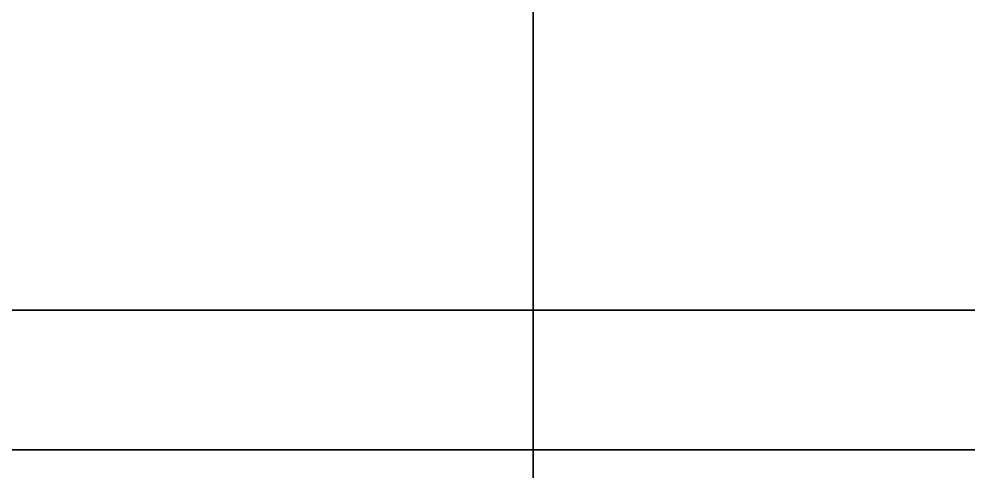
# Model space of a CAD drawing. Extents: x 0 to 7.6, y -0.8 to 10.1.
# Drawn here: x 0.9302 to 1.0592, y -0.3629 to -0.3015 of the extents above; entities that cross this region are included whole.
import ezdxf

# ---------------------------------------------------------------- set-up
doc = ezdxf.new("R2010")
doc.units = 0
for name, color, linetype in [('BOARDS', 157, 'CONTINUOUS'), ('CORNICE', 252, 'CONTINUOUS'), ('WALL', 252, 'CONTINUOUS')]:
    doc.layers.add(name, color=color, linetype=linetype)

msp = doc.modelspace()

# ---------------------------------------------------------------- linework, layer by layer
at = {"layer": 'BOARDS'}
for points in [[(2.3359, -0.608, 13.1354), (2.3359, 0, 13.1354), (0, 0, 13.1354), (0, -0.608, 13.1354)], [(2.3359, 0, 13.125), (2.3359, -0.608, 13.125), (0, -0.608, 13.125), (0, 0, 13.125)], [(0.765, -0.79, 1.875), (2.36, -0.79, 1.875), (0.99, -0.24, 1.875), (0.765, -0.24, 1.875)], [(0.765, -0.24, 1.865), (0.99, -0.24, 1.865), (2.36, -0.79, 1.865), (0.765, -0.79, 1.865)], [(2.36, -0.79, 1.875), (2.36, -0.24, 1.875), (2.135, -0.24, 1.875), (0.99, -0.24, 1.875)], [(2.135, -0.24, 1.865), (2.36, -0.24, 1.865), (2.36, -0.79, 1.865), (0.99, -0.24, 1.865)]]:
    msp.add_3dface(points, dxfattribs=at)
at = {"layer": 'CORNICE'}
for points in [[(2.75, -0.24, 8.95), (0, -0.24, 8.95), (0, -0.36, 8.95), (2.75, -0.36, 8.95)], [(0, -0.24, 8.7), (2.75, -0.24, 8.7), (2.75, -0.36, 8.7), (0, -0.36, 8.7)], [(2.75, -0.36, 12.8056), (0, -0.36, 12.8056), (0, -0.24, 12.8056), (2.75, -0.24, 12.8056)], [(0, -0.36, 12.7056), (2.75, -0.36, 12.7056), (2.75, -0.24, 12.7056), (0, -0.24, 12.7056)], [(2.5821, -0.36, 12.8556), (2.75, -0.36, 12.8556), (2.75, -0.24, 12.8556), (0, -0.24, 12.8556)], [(0, -0.408, 12.8556), (2.5821, -0.408, 12.8556), (2.5821, -0.36, 12.8556), (0, -0.24, 12.8556)], [(2.75, -0.24, 12.8056), (2.75, -0.36, 12.8056), (2.5821, -0.36, 12.8056), (0, -0.24, 12.8056)], [(0, -0.24, 12.8056), (2.5821, -0.36, 12.8056), (2.5821, -0.408, 12.8056), (0, -0.408, 12.8056)], [(0, -0.24, 13.0356), (2.75, -0.24, 13.0356), (2.75, -0.36, 13.0356), (2.4359, -0.36, 13.0356)], [(0, -0.24, 13.0356), (2.4359, -0.36, 13.0356), (2.4359, -0.508, 13.0356), (0, -0.508, 13.0356)], [(0, -0.24, 12.9356), (2.4359, -0.36, 12.9356), (2.75, -0.36, 12.9356), (2.75, -0.24, 12.9356)], [(0, -0.508, 12.9356), (2.4359, -0.508, 12.9356), (2.4359, -0.36, 12.9356), (0, -0.24, 12.9356)], [(0, -0.24, 13.125), (2.75, -0.24, 13.125), (2.75, -0.36, 13.125), (2.3359, -0.36, 13.125)], [(0, -0.24, 13.125), (2.3359, -0.36, 13.125), (2.3359, -0.608, 13.125), (0, -0.608, 13.125)], [(0, -0.24, 13.0356), (2.3359, -0.36, 13.0356), (2.75, -0.36, 13.0356), (2.75, -0.24, 13.0356)], [(0, -0.608, 13.0356), (2.3359, -0.608, 13.0356), (2.3359, -0.36, 13.0356), (0, -0.24, 13.0356)], [(0, -0.24, 12.9356), (2.75, -0.24, 12.9356), (2.75, -0.36, 12.9356), (2.5359, -0.36, 12.9356)], [(0, -0.24, 12.9356), (2.5359, -0.36, 12.9356), (2.5359, -0.498, 12.9356), (0, -0.498, 12.9356)], [(0, -0.398, 12.8556), (2.5821, -0.398, 12.8556), (2.5821, -0.36, 12.8556), (0, -0.24, 12.8556)], [(2.75, -0.241, 5), (0, -0.241, 5), (0, -0.341, 5), (2.75, -0.341, 5)], [(0, -0.241, 4.625), (2.75, -0.241, 4.625), (2.75, -0.341, 4.625), (0, -0.341, 4.625)], [(2.75, -0.341, 5), (0, -0.341, 5), (0, -0.341, 4.625), (2.75, -0.341, 4.625)], [(2.75, -0.36, 8.95), (0, -0.36, 8.95), (0, -0.36, 8.7), (2.75, -0.36, 8.7)], [(0, -0.36, 12.7056), (0, -0.36, 12.8056), (2.75, -0.36, 12.8056), (2.75, -0.36, 12.7056)]]:
    msp.add_3dface(points, dxfattribs=at)
at = {"layer": 'WALL'}
for points in [[(2.35, -0.24, 1.865), (0.775, -0.24, 1.865), (0.775, -0.78, 1.865), (2.35, -0.78, 1.865)], [(0.775, -0.24, 1.675), (2.35, -0.24, 1.675), (2.35, -0.78, 1.675), (0.775, -0.78, 1.675)], [(0.8, -0.24), (1, -0.24), (1, -0.75), (0.8, -0.75)], [(1, -0.24, 1.675), (0.8, -0.24, 1.675), (0.8, -0.75, 1.675), (1, -0.75, 1.675)], [(1, -0.24), (1, -0.24, 1.675), (1, -0.75, 1.675), (1, -0.75)]]:
    msp.add_3dface(points, dxfattribs=at)

doc.saveas('drawing.dxf')
